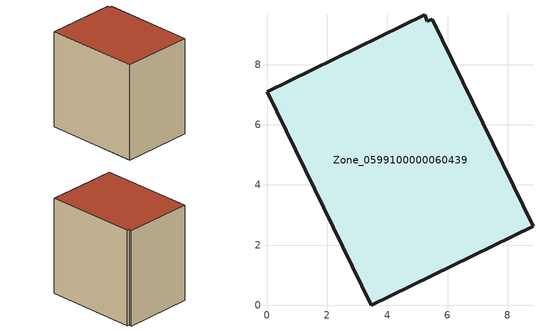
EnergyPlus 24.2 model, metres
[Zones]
Zone_0599100000060439
 floor ground (C_G): 5.24,9.66 5.32,9.44 5.49,9.51 8.84,2.63 3.47,0 0,7.1 z0
 wall outside (C_F): 3.47,0 8.84,2.63 5.49,9.51 5.32,9.44 5.24,9.66 0,7.1 3.47,0 z0:8.04
 roof outside (C_R): 5.32,9.44 5.24,9.66 0,7.1 3.47,0 8.84,2.63 5.49,9.51 z8.04
[BUILDING]
Pand.0599100000060439: North Axis=0; Terrain=City; Loads Convergence Tolerance Value=0.04; Temperature Convergence Tolerance Value=0.4; Solar Distribution=FullExterior; Maximum Number of Warmup Days=25; Minimum Number of Warmup Days=1
[Site:Location]
Rotterdam.The.Hague.AP_ZH_NLD Design_Conditions: Latitude=51.96; Longitude=4.45; Time Zone=1; Elevation=-4.5
[SITE:GROUNDTEMPERATURE:BUILDINGSURFACE]
18, 18, 18, 18, 18, 18, 18, 18, 18, 18, 18, 18
[MATERIAL] Thermal Absorptance=0.9; Solar Absorptance=0.7; Visible Absorptance=0.7
Name | Roughness | Thickness | Conductivity | Density | Specific Heat
G.TI.1965-1974 | MediumSmooth | 0.15 | 0.882353 | 540 | 1210
F.TI.1965-1974 | Rough | 0.3 | 0.697674 | 1920 | 840
R.TI.1965-1974 | MediumRough | 0.2 | 0.232558 | 1500 | 1000
[CONSTRUCTION]
C_G: G.TI.1965-1974
C_F: F.TI.1965-1974
C_R: R.TI.1965-1974
[ZONE]
Zone_0599100000060439: Type=1; Multiplier=1; Ceiling Height=Autocalculate; Volume=Autocalculate; Floor Area=autocalculate; Part of Total Floor Area=Yes
[ZONEINFILTRATION:DESIGNFLOWRATE]
Infil_Zone_0599100000060439: Zone or ZoneList or Space or SpaceList=Zone_0599100000060439; Schedule=AlwaysOn; Design Flow Rate Calculation Method=Flow/Area; Flow Rate per Floor Area=0.003; Constant Term Coefficient=1; Temperature Term Coefficient=0; Velocity Term Coefficient=0; Velocity Squared Term Coefficient=0
[HVACTEMPLATE:ZONE:IDEALLOADSAIRSYSTEM]
Zone_0599100000060439: Maximum Heating Supply Air Temperature=50; Minimum Cooling Supply Air Temperature=13; Maximum Heating Supply Air Humidity Ratio=0.0156; Minimum Cooling Supply Air Humidity Ratio=0.0077; Heating Limit=NoLimit; Cooling Limit=NoLimit; Dehumidification Control Type=ConstantSensibleHeatRatio; Cooling Sensible Heat Ratio=0.7; Dehumidification Setpoint=60; Humidification Control Type=None; Humidification Setpoint=30; Outdoor Air Method=None; Outdoor Air Flow Rate per Person=0.00944; Outdoor Air Flow Rate per Zone Floor Area=0; Outdoor Air Flow Rate per Zone=0; Demand Controlled Ventilation Type=None; Outdoor Air Economizer Type=NoEconomizer; Heat Recovery Type=None; Sensible Heat Recovery Effectiveness=0.7; Latent Heat Recovery Effectiveness=0.65
[ZONECONTROL:THERMOSTAT]
ThermostatControl_Zone_0599100000060439: Zone or ZoneList=Zone_0599100000060439; Control Type Schedule=DualSetpointControlType; Control 1=Thermostat_Zone_0599100000060439; Temperature Difference Between Cutout And Setpoint=0
[THERMOSTATSETPOINT:DUALSETPOINT]
Thermostat_Zone_0599100000060439: Heating Setpoint Temperature Schedule=HeatingSetpoint_Zone_0599100000060439; Cooling Setpoint Temperature Schedule=CoolingSetpoint_Zone_0599100000060439
[SCHEDULE:COMPACT]
HeatingSetpoint_Zone_0599100000060439: Through: 12/31, For: AllDays, Until: 24:00, 21
CoolingSetpoint_Zone_0599100000060439: Through: 12/31, For: AllDays, Until: 24:00, 24
DualSetpointControlType: Through: 12/31, For: AllDays, Until: 24:00, 4
AlwaysOn: Through: 12/31, For: AllDays, Until: 24:00, 1
